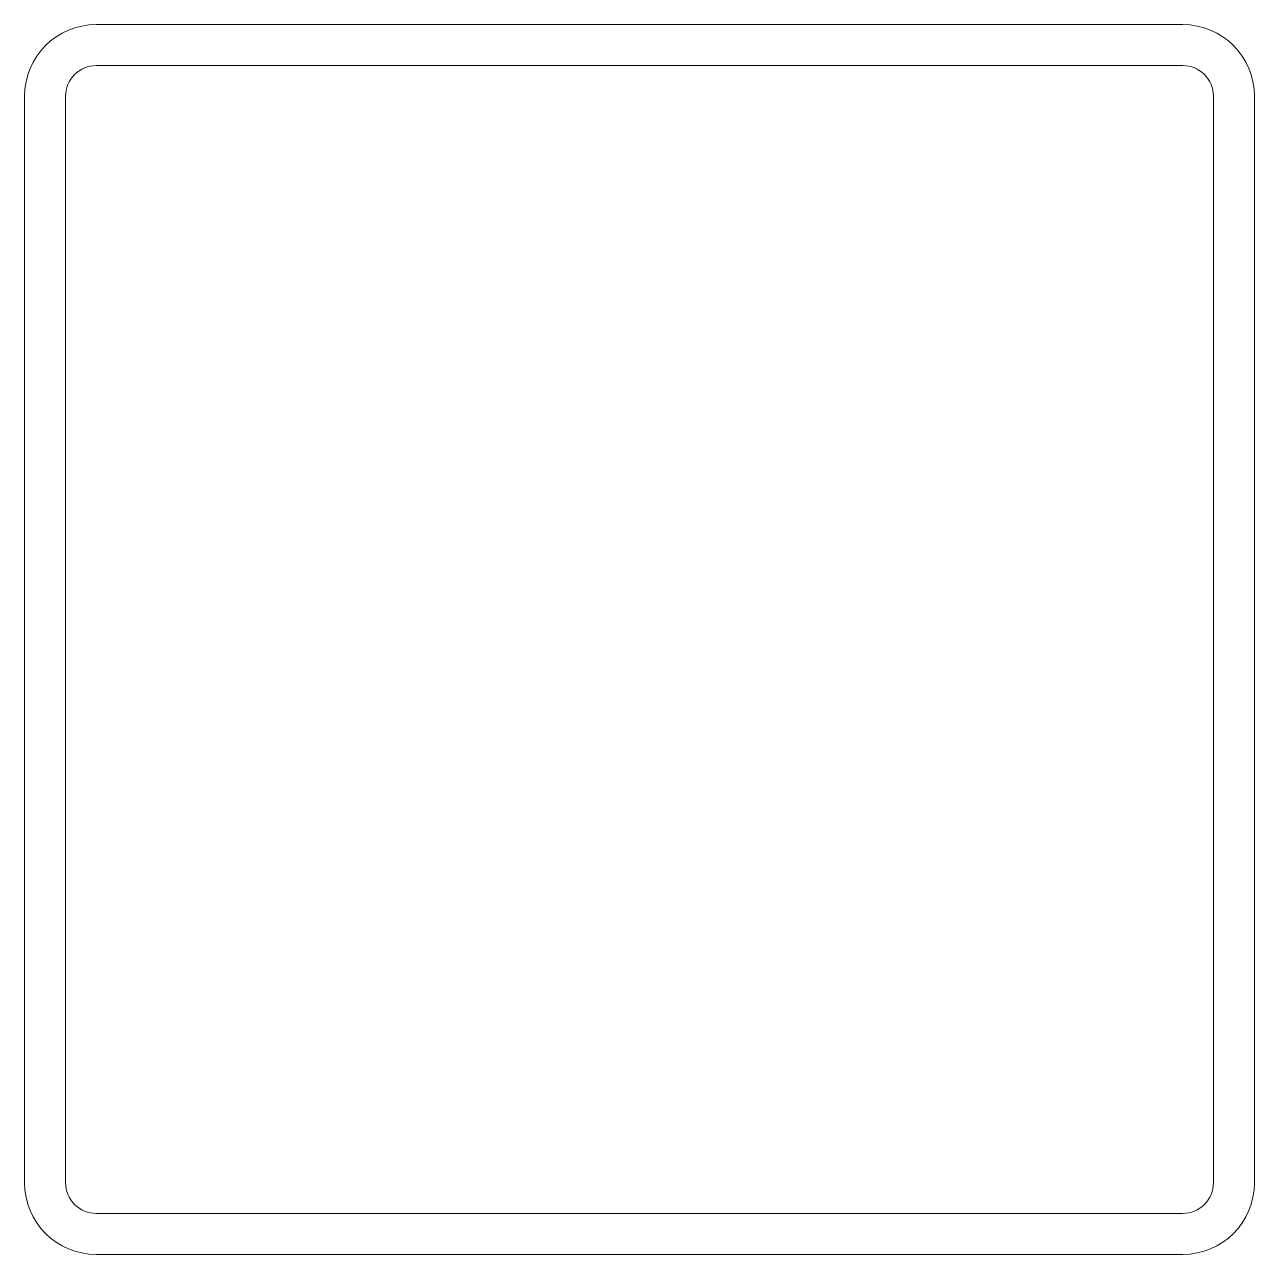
# Model space of a CAD drawing. Header units: millimetres. Extents: x 53.5 to 113.5, y 28.9 to 88.9.
import ezdxf

# ---------------------------------------------------------------- set-up
doc = ezdxf.new("R2010")
doc.units = ezdxf.units.MM
doc.layers.add('Visible (ANSI)', color=7, linetype='CONTINUOUS', lineweight=9)

msp = doc.modelspace()

# ---------------------------------------------------------------- linework, layer by layer
at = {"layer": 'Visible (ANSI)'}
for p, q in [((57.008, 88.941), (110.014, 88.941)), ((57.008, 86.941), (110.014, 86.941)), ((53.511, 32.437), (53.511, 85.444)), ((55.511, 32.437), (55.511, 85.444)), ((111.511, 85.444), (111.511, 32.437)), ((113.511, 85.444), (113.511, 32.437)), ((110.014, 30.941), (57.008, 30.941)), ((110.014, 28.941), (57.008, 28.941))]:
    msp.add_line(p, q, dxfattribs=at)
for centre, major_axis in [((57.014, 85.437), (-2.48, 2.48)), ((110.008, 85.437), (2.48, 2.48)), ((57.014, 32.444), (-2.48, -2.48)), ((110.008, 32.444), (2.48, -2.48))]:
    msp.add_ellipse(centre, major_axis=major_axis, ratio=0.998099, start_param=5.498738, end_param=0.784447, dxfattribs=at)
for points in [[(55.511, 85.444), (55.511, 85.837), (55.835, 86.617), (56.614, 86.941), (57.008, 86.941)], [(110.014, 86.941), (110.407, 86.941), (111.187, 86.617), (111.511, 85.837), (111.511, 85.444)], [(57.008, 30.941), (56.614, 30.941), (55.835, 31.265), (55.511, 32.044), (55.511, 32.437)], [(111.511, 32.437), (111.511, 32.044), (111.187, 31.265), (110.407, 30.941), (110.014, 30.941)]]:
    msp.add_open_spline(points, degree=3, dxfattribs=at)

doc.saveas('drawing.dxf')
